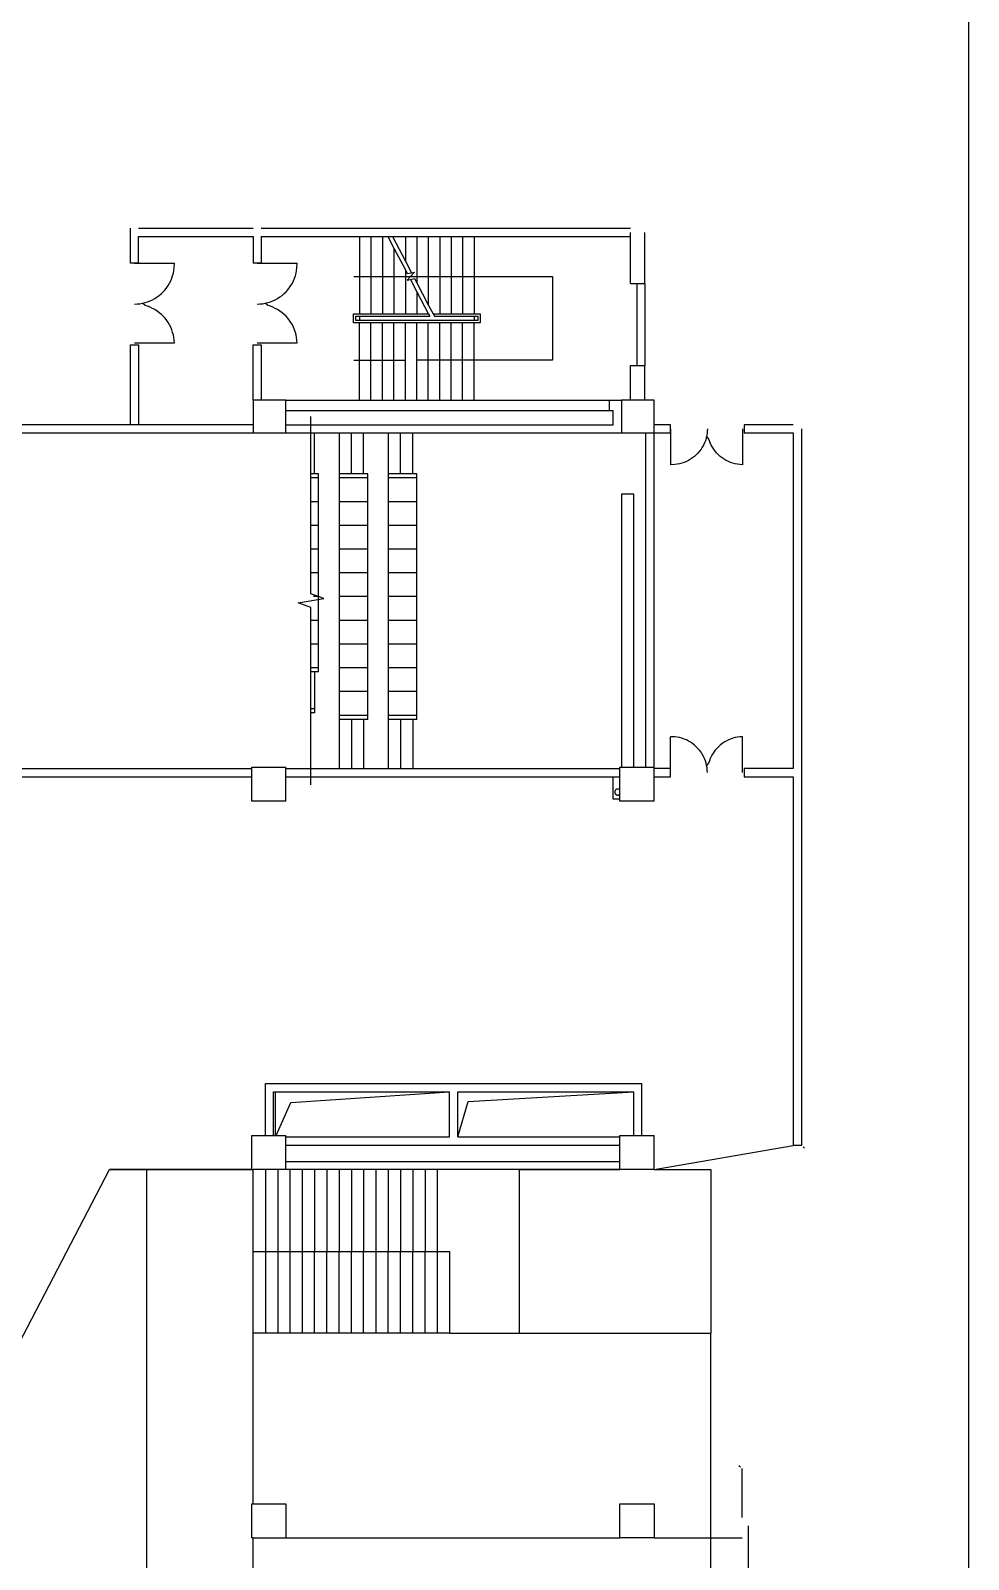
# Model space of a CAD drawing. Extents: x -81148 to 10972, y -53931 to 52487.
# Drawn here: x -11947 to 10972, y -8911 to 28445 of the extents above; entities that cross this region are included whole.
import ezdxf

# ---------------------------------------------------------------- set-up
doc = ezdxf.new("R2010")
doc.units = 0
doc.layers.get('0').update_dxf_attribs({"linetype": 'CONTINUOUS'})

msp = doc.modelspace()

# ---------------------------------------------------------------- linework, layer by layer
for p, q in [((10972, 52487), (10972, -40469)), ((-9508, 22864), (-9508, 23614)), ((-9308, 23614), (-6508, 23614)), ((-6308, 23614), (-3908, 23614)), ((-3908, 23614), (-1108, 23614)), ((-1108, 23614), (2717, 23614)), ((-9308, 23414), (-6508, 23414)), ((-9308, 22764), (-9308, 23414)), ((-6508, 23414), (-6508, 22764)), ((-6308, 23414), (-3908, 23414)), ((-6308, 23414), (-6308, 22764)), ((-3908, 23414), (-3908, 21524)), ((-3908, 23414), (2717, 23414)), ((-3628, 23414), (-3628, 21524)), ((-3348, 23414), (-3348, 21524)), ((-3216, 23414), (-3068, 23131)), ((-3103, 23414), (-2788, 22813)), ((-2788, 23414), (-2788, 22813)), ((-2508, 23414), (-2508, 22279)), ((-2228, 23414), (-2228, 21746)), ((-1948, 23414), (-1948, 21524)), ((-1668, 23414), (-1668, 21524)), ((-1388, 23414), (-1388, 21524)), ((-1108, 23414), (-1108, 21524)), ((2717, 23414), (2717, 23514)), ((2717, 22264), (2717, 23414)), ((3067, 22264), (3067, 23514)), ((-9508, 22764), (-9508, 22864)), ((-3068, 23131), (-3068, 21524)), ((-3068, 23131), (-2788, 22598)), ((-2788, 22813), (-2639, 22529)), ((-9308, 22764), (-9508, 22764)), ((-9408, 22764), (-8433, 22764)), ((-8496, 22394), (-8475, 22456)), ((-8475, 22456), (-8458, 22519)), ((-8458, 22519), (-8445, 22583)), ((-8445, 22583), (-8437, 22648)), ((-8437, 22648), (-8433, 22764)), ((-6308, 22764), (-6508, 22764)), ((-6408, 22764), (-5433, 22764)), ((-5496, 22394), (-5475, 22456)), ((-5475, 22456), (-5458, 22519)), ((-5458, 22519), (-5445, 22583)), ((-5445, 22583), (-5437, 22648)), ((-5437, 22648), (-5433, 22764)), ((-4048, 22439), (805, 22439)), ((-2788, 22598), (-2788, 21524)), ((-2788, 22598), (-2740, 22507)), ((-2566, 22546), (-2747, 22347)), ((-2740, 22507), (-2639, 22529)), ((-2639, 22529), (-2566, 22546)), ((805, 22439), (805, 20389)), ((-8751, 22018), (-8704, 22064)), ((-8704, 22064), (-8661, 22112)), ((-8661, 22112), (-8620, 22164)), ((-8620, 22164), (-8583, 22218)), ((-8583, 22218), (-8550, 22275)), ((-8550, 22275), (-8521, 22333)), ((-8521, 22333), (-8496, 22394)), ((-5751, 22018), (-5704, 22064)), ((-5704, 22064), (-5661, 22112)), ((-5661, 22112), (-5620, 22164)), ((-5620, 22164), (-5583, 22218)), ((-5583, 22218), (-5550, 22275)), ((-5550, 22275), (-5521, 22333)), ((-5521, 22333), (-5496, 22394)), ((-2747, 22347), (-2666, 22365)), ((-2666, 22365), (-2565, 22388)), ((-2666, 22365), (-2508, 22064)), ((-2565, 22388), (-2508, 22279)), ((-2508, 22279), (-2228, 21746)), ((-2508, 22064), (-2508, 21524)), ((-2508, 22064), (-2228, 21531)), ((2717, 22264), (2867, 22264)), ((2867, 22264), (2867, 20264)), ((2867, 22264), (3067, 22264)), ((3067, 22264), (3067, 20264)), ((-9408, 21764), (-9342, 21766)), ((-9342, 21766), (-9277, 21772)), ((-9277, 21772), (-9213, 21783)), ((-9213, 21783), (-9149, 21799)), ((-9149, 21729), (-9213, 21783)), ((-9149, 21799), (-9087, 21818)), ((-9087, 21709), (-9149, 21729)), ((-9087, 21818), (-9025, 21842)), ((-9025, 21685), (-9087, 21709)), ((-9025, 21842), (-8966, 21869)), ((-8966, 21658), (-9025, 21685)), ((-8966, 21869), (-8909, 21901)), ((-8909, 21901), (-8854, 21936)), ((-8854, 21936), (-8801, 21975)), ((-8801, 21975), (-8751, 22018)), ((-6408, 21764), (-6342, 21766)), ((-6342, 21766), (-6277, 21772)), ((-6277, 21772), (-6213, 21783)), ((-6213, 21783), (-6149, 21799)), ((-6149, 21729), (-6213, 21783)), ((-6149, 21799), (-6087, 21818)), ((-6087, 21709), (-6149, 21729)), ((-6087, 21818), (-6025, 21842)), ((-6025, 21685), (-6087, 21709)), ((-6025, 21842), (-5966, 21869)), ((-5966, 21658), (-6025, 21685)), ((-5966, 21869), (-5909, 21901)), ((-5909, 21901), (-5854, 21936)), ((-5854, 21936), (-5801, 21975)), ((-5801, 21975), (-5751, 22018)), ((-2228, 21746), (-2111, 21524)), ((-8909, 21626), (-8966, 21658)), ((-8854, 21591), (-8909, 21626)), ((-8801, 21552), (-8854, 21591)), ((-8751, 21509), (-8801, 21552)), ((-8704, 21464), (-8751, 21509)), ((-8661, 21415), (-8704, 21464)), ((-8620, 21363), (-8661, 21415)), ((-8583, 21309), (-8620, 21363)), ((-8550, 21252), (-8583, 21309)), ((-5909, 21626), (-5966, 21658)), ((-5854, 21591), (-5909, 21626)), ((-5801, 21552), (-5854, 21591)), ((-5751, 21509), (-5801, 21552)), ((-5704, 21464), (-5751, 21509)), ((-5661, 21415), (-5704, 21464)), ((-5620, 21363), (-5661, 21415)), ((-5583, 21309), (-5620, 21363)), ((-5550, 21252), (-5583, 21309)), ((-4058, 21304), (-4058, 21524)), ((-4058, 21524), (-3908, 21524)), ((-3908, 21304), (-4058, 21304)), ((-3998, 21364), (-3998, 21464)), ((-3998, 21464), (-3908, 21464)), ((-3908, 21364), (-3998, 21364)), ((-3908, 21524), (-3628, 21524)), ((-3908, 21464), (-3908, 21364)), ((-3908, 21464), (-2193, 21464)), ((-1108, 21364), (-3908, 21364)), ((-3908, 19414), (-3908, 21304)), ((-3628, 21304), (-3908, 21304)), ((-3628, 21524), (-3348, 21524)), ((-3628, 19414), (-3628, 21304)), ((-3348, 21304), (-3628, 21304)), ((-3348, 21524), (-3068, 21524)), ((-3348, 19414), (-3348, 21304)), ((-3068, 21304), (-3348, 21304)), ((-3068, 21524), (-2788, 21524)), ((-3068, 19414), (-3068, 21304)), ((-2788, 21304), (-3068, 21304)), ((-2788, 21524), (-2508, 21524)), ((-2788, 20389), (-2788, 21304)), ((-2508, 21304), (-2788, 21304)), ((-2508, 21524), (-2224, 21524)), ((-2508, 20389), (-2508, 21304)), ((-2228, 21304), (-2508, 21304)), ((-2228, 21531), (-2228, 21524)), ((-2228, 21531), (-2224, 21524)), ((-2228, 19414), (-2228, 21304)), ((-1948, 21304), (-2228, 21304)), ((-2224, 21524), (-2193, 21464)), ((-2111, 21524), (-1948, 21524)), ((-2111, 21524), (-2080, 21464)), ((-2080, 21464), (-1108, 21464)), ((-2080, 21464), (-1018, 21464)), ((-1948, 21524), (-1668, 21524)), ((-1948, 19414), (-1948, 21304)), ((-1668, 21304), (-1948, 21304)), ((-1668, 21524), (-1388, 21524)), ((-1668, 19414), (-1668, 21304)), ((-1388, 21304), (-1668, 21304)), ((-1388, 21524), (-1108, 21524)), ((-1388, 19414), (-1388, 21304)), ((-1108, 21304), (-1388, 21304)), ((-1108, 21524), (-958, 21524)), ((-1108, 21464), (-1108, 21364)), ((-1018, 21364), (-1108, 21364)), ((-1108, 19414), (-1108, 21304)), ((-958, 21304), (-1108, 21304)), ((-1018, 21464), (-1018, 21364)), ((-958, 21524), (-958, 21304)), ((-8521, 21194), (-8550, 21252)), ((-8496, 21133), (-8521, 21194)), ((-8475, 21071), (-8496, 21133)), ((-8458, 21008), (-8475, 21071)), ((-8445, 20944), (-8458, 21008)), ((-8437, 20879), (-8445, 20944)), ((-5521, 21194), (-5550, 21252)), ((-5496, 21133), (-5521, 21194)), ((-5475, 21071), (-5496, 21133)), ((-5458, 21008), (-5475, 21071)), ((-5445, 20944), (-5458, 21008)), ((-5437, 20879), (-5445, 20944)), ((-9508, 18814), (-9508, 20764)), ((-9508, 20764), (-9308, 20764)), ((-9408, 20814), (-8433, 20814)), ((-9308, 20764), (-9308, 18814)), ((-8433, 20814), (-8437, 20879)), ((-6508, 19414), (-6508, 20764)), ((-6508, 20764), (-6308, 20764)), ((-6408, 20814), (-5433, 20814)), ((-6308, 20764), (-6308, 19414)), ((-5433, 20814), (-5437, 20879)), ((-4048, 20389), (-3088, 20389)), ((-3088, 20389), (-2788, 20389)), ((-2788, 19414), (-2788, 20389)), ((-2208, 20389), (-2508, 20389)), ((-2508, 19414), (-2508, 20389)), ((805, 20389), (-2208, 20389)), ((2717, 19414), (2717, 20264)), ((2717, 20264), (2867, 20264)), ((2867, 20264), (3067, 20264)), ((3067, 19414), (3067, 20264)), ((-5708, 19414), (-6508, 19414)), ((-6508, 19414), (-6508, 18614)), ((-5708, 18614), (-5708, 19414)), ((-5708, 19414), (-3908, 19414)), ((-5708, 19164), (2192, 19164)), ((-3908, 19414), (-3628, 19414)), ((-3628, 19414), (-3348, 19414)), ((-3348, 19414), (-3068, 19414)), ((-3068, 19414), (-2788, 19414)), ((-2788, 19414), (-2508, 19414)), ((-2508, 19414), (-2228, 19414)), ((-2228, 19414), (2192, 19414)), ((2192, 19414), (2192, 19164)), ((2192, 19414), (2492, 19414)), ((2192, 19164), (2292, 19164)), ((2292, 18814), (2292, 19164)), ((3292, 19414), (2492, 19414)), ((2492, 19414), (2492, 18614)), ((3292, 18614), (3292, 19414)), ((-9508, 18814), (-13708, 18814)), ((-9308, 18814), (-9508, 18814)), ((-6508, 18814), (-9308, 18814)), ((-5708, 18814), (2292, 18814)), ((-5095, 17613), (-5095, 19014)), ((3692, 18814), (3292, 18814)), ((3692, 18614), (3692, 18814)), ((3692, 18714), (3692, 17836)), ((4592, 18714), (4590, 18655)), ((5447, 18714), (5447, 17836)), ((6692, 18814), (5492, 18814)), ((5492, 18814), (5492, 18614)), ((6892, 18714), (6892, 12464)), ((-13708, 18614), (-6508, 18614)), ((-6508, 18614), (-5708, 18614)), ((-5708, 18614), (2492, 18614)), ((-5008, 17613), (-5008, 18613)), ((-4408, 18613), (-4408, 17613)), ((-4108, 17613), (-4108, 18613)), ((-3808, 17613), (-3808, 18613)), ((-3208, 18613), (-3208, 17613)), ((-2908, 17613), (-2908, 18613)), ((-2608, 17613), (-2608, 18613)), ((2492, 18614), (3292, 18614)), ((3092, 10449), (3092, 18614)), ((3292, 10414), (3292, 18614)), ((3292, 18614), (3692, 18614)), ((4497, 18316), (4468, 18264)), ((4522, 18369), (4497, 18316)), ((4543, 18424), (4522, 18369)), ((4561, 18481), (4543, 18424)), ((4574, 18538), (4561, 18481)), ((4584, 18596), (4574, 18538)), ((4624, 18481), (4574, 18538)), ((4590, 18655), (4584, 18596)), ((4641, 18424), (4624, 18481)), ((4662, 18369), (4641, 18424)), ((4687, 18316), (4662, 18369)), ((4716, 18264), (4687, 18316)), ((5492, 18614), (6692, 18614)), ((6692, 18614), (6692, 12434)), ((4132, 17942), (4079, 17915)), ((4183, 17972), (4132, 17942)), ((4232, 18005), (4183, 17972)), ((4278, 18041), (4232, 18005)), ((4322, 18080), (4278, 18041)), ((4363, 18123), (4322, 18080)), ((4401, 18167), (4363, 18123)), ((4437, 18215), (4401, 18167)), ((4468, 18264), (4437, 18215)), ((4748, 18215), (4716, 18264)), ((4783, 18167), (4748, 18215)), ((4821, 18123), (4783, 18167)), ((4862, 18080), (4821, 18123)), ((4906, 18041), (4862, 18080)), ((4952, 18005), (4906, 18041)), ((5001, 17972), (4952, 18005)), ((5052, 17942), (5001, 17972)), ((5105, 17915), (5052, 17942)), ((-5008, 17613), (-5095, 17613)), ((-5095, 17513), (-5095, 17613)), ((-4908, 17613), (-5008, 17613)), ((-4908, 17513), (-4908, 17613)), ((-4408, 17613), (-4408, 17513)), ((-4108, 17613), (-4408, 17613)), ((-3808, 17613), (-4108, 17613)), ((-3708, 17613), (-3808, 17613)), ((-3708, 17513), (-3708, 17613)), ((-3208, 17613), (-3208, 17513)), ((-2908, 17613), (-3208, 17613)), ((-2608, 17613), (-2908, 17613)), ((-2508, 17613), (-2608, 17613)), ((-2508, 17513), (-2508, 17613)), ((3796, 17840), (3692, 17836)), ((3854, 17847), (3796, 17840)), ((3912, 17859), (3854, 17847)), ((3969, 17874), (3912, 17859)), ((4025, 17893), (3969, 17874)), ((4079, 17915), (4025, 17893)), ((5159, 17893), (5105, 17915)), ((5215, 17874), (5159, 17893)), ((5272, 17859), (5215, 17874)), ((5330, 17847), (5272, 17859)), ((5388, 17840), (5330, 17847)), ((5447, 17836), (5388, 17840)), ((-4908, 17513), (-5095, 17513)), ((-5095, 16933), (-5095, 17513)), ((-4908, 16933), (-4908, 17513)), ((-3708, 17513), (-4408, 17513)), ((-4408, 17513), (-4408, 16933)), ((-3708, 16933), (-3708, 17513)), ((-2508, 17513), (-3208, 17513)), ((-3208, 17513), (-3208, 16933)), ((-2508, 16933), (-2508, 17513)), ((-4908, 16933), (-5095, 16933)), ((-5095, 16353), (-5095, 16933)), ((-4908, 16353), (-4908, 16933)), ((-3708, 16933), (-4408, 16933)), ((-4408, 16933), (-4408, 16353)), ((-3708, 16353), (-3708, 16933)), ((-2508, 16933), (-3208, 16933)), ((-3208, 16933), (-3208, 16353)), ((-2508, 16353), (-2508, 16933)), ((2492, 17114), (2492, 10449)), ((2792, 17114), (2492, 17114)), ((2792, 10449), (2792, 17114)), ((-4908, 16353), (-5095, 16353)), ((-5095, 15773), (-5095, 16353)), ((-4908, 15773), (-4908, 16353)), ((-3708, 16353), (-4408, 16353)), ((-4408, 16353), (-4408, 15773)), ((-3708, 15773), (-3708, 16353)), ((-2508, 16353), (-3208, 16353)), ((-3208, 16353), (-3208, 15773)), ((-2508, 15773), (-2508, 16353)), ((-4908, 15773), (-5095, 15773)), ((-5095, 15193), (-5095, 15773)), ((-4908, 15193), (-4908, 15773)), ((-3708, 15773), (-4408, 15773)), ((-4408, 15773), (-4408, 15193)), ((-3708, 15193), (-3708, 15773)), ((-2508, 15773), (-3208, 15773)), ((-3208, 15773), (-3208, 15193)), ((-2508, 15193), (-2508, 15773)), ((-4908, 15193), (-5095, 15193)), ((-5095, 14682), (-5095, 15193)), ((-4908, 14613), (-4908, 15193)), ((-3708, 15193), (-4408, 15193)), ((-4408, 15193), (-4408, 14613)), ((-3708, 14613), (-3708, 15193)), ((-2508, 15193), (-3208, 15193)), ((-3208, 15193), (-3208, 14613)), ((-2508, 14613), (-2508, 15193)), ((-5410, 14459), (-4780, 14571)), ((-4780, 14571), (-5095, 14682)), ((-4908, 14613), (-5032, 14613)), ((-4908, 14033), (-4908, 14613)), ((-3708, 14613), (-4408, 14613)), ((-4408, 14613), (-4408, 14033)), ((-3708, 14033), (-3708, 14613)), ((-2508, 14613), (-3208, 14613)), ((-3208, 14613), (-3208, 14033)), ((-2508, 14033), (-2508, 14613)), ((-5095, 14345), (-5410, 14459)), ((-5095, 14033), (-5095, 14345)), ((-4908, 14033), (-5095, 14033)), ((-5095, 13453), (-5095, 14033)), ((-4908, 13453), (-4908, 14033)), ((-3708, 14033), (-4408, 14033)), ((-4408, 14033), (-4408, 13453)), ((-3708, 13453), (-3708, 14033)), ((-2508, 14033), (-3208, 14033)), ((-3208, 14033), (-3208, 13453)), ((-2508, 13453), (-2508, 14033)), ((-4908, 13453), (-5095, 13453)), ((-5095, 12873), (-5095, 13453)), ((-4908, 12873), (-4908, 13453)), ((-3708, 13453), (-4408, 13453)), ((-4408, 13453), (-4408, 12873)), ((-3708, 12873), (-3708, 13453)), ((-2508, 13453), (-3208, 13453)), ((-3208, 13453), (-3208, 12873)), ((-2508, 12873), (-2508, 13453)), ((-4908, 12873), (-5095, 12873)), ((-5095, 12773), (-5095, 12873)), ((-5008, 12773), (-5095, 12773)), ((-5095, 11873), (-5095, 12773)), ((-4908, 12773), (-5008, 12773)), ((-5008, 12773), (-5008, 11873)), ((-4908, 12773), (-4908, 12873)), ((-3708, 12873), (-4408, 12873)), ((-4408, 12873), (-4408, 12293)), ((-3708, 12293), (-3708, 12873)), ((-2508, 12873), (-3208, 12873)), ((-3208, 12873), (-3208, 12293)), ((-2508, 12293), (-2508, 12873)), ((6692, 12464), (6692, 12434)), ((6692, 12434), (6692, 10414)), ((6892, 12464), (6892, 12434)), ((6892, 12434), (6892, 10314)), ((-3708, 12293), (-4408, 12293)), ((-4408, 12293), (-4408, 11713)), ((-3708, 11713), (-3708, 12293)), ((-2508, 12293), (-3208, 12293)), ((-3208, 12293), (-3208, 11713)), ((-2508, 11713), (-2508, 12293)), ((-5008, 11873), (-5095, 11873)), ((-5095, 11773), (-5095, 11873)), ((-5008, 11773), (-5095, 11773)), ((-5095, 10014), (-5095, 11773)), ((-5008, 11873), (-5008, 11773)), ((-3708, 11713), (-4408, 11713)), ((-4408, 11713), (-4408, 11613)), ((-4108, 11613), (-4408, 11613)), ((-4408, 11613), (-4408, 10414)), ((-4108, 11613), (-4108, 10414)), ((-3808, 11613), (-4108, 11613)), ((-3808, 11613), (-3808, 10414)), ((-3708, 11613), (-3808, 11613)), ((-3708, 11613), (-3708, 11713)), ((-2508, 11713), (-3208, 11713)), ((-3208, 11713), (-3208, 11613)), ((-2908, 11613), (-3208, 11613)), ((-3208, 11613), (-3208, 10414)), ((-2908, 11613), (-2908, 10414)), ((-2608, 11613), (-2908, 11613)), ((-2608, 11613), (-2608, 10414)), ((-2508, 11613), (-2608, 11613)), ((-2508, 11613), (-2508, 11713)), ((3692, 10314), (3692, 11191)), ((3796, 11187), (3692, 11191)), ((3854, 11180), (3796, 11187)), ((3912, 11169), (3854, 11180)), ((3969, 11153), (3912, 11169)), ((4025, 11134), (3969, 11153)), ((4079, 11112), (4025, 11134)), ((4132, 11085), (4079, 11112)), ((4183, 11056), (4132, 11085)), ((4232, 11022), (4183, 11056)), ((4278, 10986), (4232, 11022)), ((4322, 10947), (4278, 10986)), ((4363, 10905), (4322, 10947)), ((4401, 10860), (4363, 10905)), ((4437, 10812), (4401, 10860)), ((4783, 10860), (4748, 10812)), ((4821, 10905), (4783, 10860)), ((4862, 10947), (4821, 10905)), ((4906, 10986), (4862, 10947)), ((4952, 11022), (4906, 10986)), ((5001, 11056), (4952, 11022)), ((5052, 11085), (5001, 11056)), ((5105, 11112), (5052, 11085)), ((5159, 11134), (5105, 11112)), ((5215, 11153), (5159, 11134)), ((5272, 11169), (5215, 11153)), ((5330, 11180), (5272, 11169)), ((5388, 11187), (5330, 11180)), ((5447, 11191), (5388, 11187)), ((5447, 10314), (5447, 11191)), ((4468, 10763), (4437, 10812)), ((4497, 10711), (4468, 10763)), ((4522, 10658), (4497, 10711)), ((4543, 10603), (4522, 10658)), ((4561, 10547), (4543, 10603)), ((4574, 10489), (4561, 10547)), ((4624, 10547), (4574, 10489)), ((4584, 10431), (4574, 10489)), ((4641, 10603), (4624, 10547)), ((4662, 10658), (4641, 10603)), ((4687, 10711), (4662, 10658)), ((4716, 10763), (4687, 10711)), ((4748, 10812), (4716, 10763)), ((-14708, 10414), (-6543, 10414)), ((-14708, 10214), (-6543, 10214)), ((-6543, 10449), (-5708, 10449)), ((-6543, 9614), (-6543, 10449)), ((-5708, 9614), (-5708, 10449)), ((-5708, 10414), (-4408, 10414)), ((-5708, 10214), (2292, 10214)), ((-4408, 10414), (-4108, 10414)), ((-4108, 10414), (-3808, 10414)), ((-3808, 10414), (-3208, 10414)), ((-3208, 10414), (-2908, 10414)), ((-2908, 10414), (892, 10414)), ((892, 10414), (2457, 10414)), ((2292, 9664), (2292, 10214)), ((2292, 10214), (2457, 10214)), ((2457, 10449), (3292, 10449)), ((2457, 9614), (2457, 10449)), ((3292, 9614), (3292, 10449)), ((3692, 10414), (3292, 10414)), ((3292, 10214), (3692, 10214)), ((3692, 10214), (3692, 10414)), ((4590, 10372), (4584, 10431)), ((4592, 10314), (4590, 10372)), ((6692, 10414), (5492, 10414)), ((5492, 10414), (5492, 10214)), ((5492, 10214), (6692, 10214)), ((6692, 10214), (6692, 1202)), ((6892, 10314), (6892, 1202)), ((2331, 9853), (2330, 9848)), ((2330, 9848), (2330, 9843)), ((2330, 9843), (2330, 9839)), ((2330, 9839), (2330, 9834)), ((2330, 9834), (2330, 9829)), ((2330, 9829), (2331, 9824)), ((2332, 9858), (2331, 9853)), ((2331, 9824), (2332, 9819)), ((2334, 9863), (2332, 9858)), ((2332, 9819), (2334, 9814)), ((2335, 9867), (2334, 9863)), ((2334, 9814), (2335, 9810)), ((2338, 9872), (2335, 9867)), ((2335, 9810), (2338, 9805)), ((2340, 9876), (2338, 9872)), ((2338, 9805), (2340, 9801)), ((2342, 9880), (2340, 9876)), ((2340, 9801), (2342, 9797)), ((2345, 9884), (2342, 9880)), ((2342, 9797), (2345, 9793)), ((2348, 9888), (2345, 9884)), ((2345, 9793), (2348, 9789)), ((2352, 9892), (2348, 9888)), ((2348, 9789), (2352, 9786)), ((2355, 9895), (2352, 9892)), ((2352, 9786), (2355, 9782)), ((2359, 9898), (2355, 9895)), ((2355, 9782), (2359, 9779)), ((2363, 9901), (2359, 9898)), ((2359, 9779), (2363, 9776)), ((2367, 9904), (2363, 9901)), ((2363, 9776), (2367, 9774)), ((2372, 9906), (2367, 9904)), ((2367, 9774), (2372, 9771)), ((2376, 9908), (2372, 9906)), ((2372, 9771), (2376, 9769)), ((2381, 9910), (2376, 9908)), ((2376, 9769), (2381, 9768)), ((2385, 9911), (2381, 9910)), ((2381, 9768), (2385, 9766)), ((2390, 9912), (2385, 9911)), ((2385, 9766), (2390, 9765)), ((2395, 9913), (2390, 9912)), ((2390, 9765), (2395, 9764)), ((2400, 9913), (2395, 9913)), ((2395, 9764), (2400, 9764)), ((2405, 9914), (2400, 9913)), ((2400, 9764), (2405, 9764)), ((2410, 9913), (2405, 9914)), ((2405, 9764), (2410, 9764)), ((2415, 9913), (2410, 9913)), ((2410, 9764), (2415, 9764)), ((2419, 9912), (2415, 9913)), ((2415, 9764), (2419, 9765)), ((2424, 9911), (2419, 9912)), ((2419, 9765), (2424, 9766)), ((2429, 9910), (2424, 9911)), ((2424, 9766), (2429, 9768)), ((2433, 9908), (2429, 9910)), ((2429, 9768), (2433, 9769)), ((2438, 9906), (2433, 9908)), ((2433, 9769), (2438, 9771)), ((2442, 9904), (2438, 9906)), ((2438, 9771), (2442, 9774)), ((2446, 9901), (2442, 9904)), ((2442, 9774), (2446, 9776)), ((2450, 9898), (2446, 9901)), ((2446, 9776), (2450, 9779)), ((2454, 9895), (2450, 9898)), ((2450, 9779), (2454, 9782)), ((2457, 9892), (2454, 9895)), ((2454, 9782), (2457, 9785)), ((-5708, 9614), (-6543, 9614)), ((2457, 9664), (2292, 9664)), ((3292, 9614), (2457, 9614)), ((-6208, 2714), (-1608, 2714)), ((-6208, 2613), (-6208, 2714)), ((-1608, 2714), (2992, 2714)), ((2992, 1449), (2992, 2714)), ((-6208, 1449), (-6208, 2613)), ((-6008, 2514), (-5958, 2514)), ((-6008, 1449), (-6008, 2514)), ((-5958, 1449), (-5958, 2514)), ((-5958, 2514), (-1708, 2514)), ((-5942, 1449), (-5583, 2253)), ((-5583, 2253), (-1708, 2514)), ((-1708, 1414), (-1708, 2514)), ((-1508, 2514), (892, 2514)), ((-1508, 1414), (-1508, 2514)), ((-1508, 1414), (-1253, 2278)), ((-1253, 2278), (2792, 2514)), ((892, 2514), (2792, 2514)), ((2792, 1449), (2792, 2514)), ((-6543, 1449), (-5708, 1449)), ((-6543, 614), (-6543, 1449)), ((-5708, 614), (-5708, 1449)), ((-5708, 1414), (-1708, 1414)), ((-5708, 1214), (-1608, 1214)), ((-1608, 1214), (2457, 1214)), ((-1508, 1414), (2457, 1414)), ((2457, 1449), (3292, 1449)), ((2457, 614), (2457, 1449)), ((3292, 614), (3292, 1449)), ((3292, 614), (6692, 1202)), ((6892, 1202), (6692, 1202)), ((6930, 1169), (6967, 1136)), ((-5708, 814), (2457, 814)), ((-14708, -8386), (-10020, 614)), ((-14708, -8386), (-10020, 614)), ((-10020, 614), (-9108, 614)), ((-9108, 614), (-10020, 614)), ((-9108, -16586), (-9108, 614)), ((-9108, 614), (-6543, 614)), ((-6543, 614), (-9108, 614)), ((-6543, 614), (-6508, 614)), ((-6508, -1386), (-6508, 614)), ((-6208, 614), (-6508, 614)), ((-6208, 614), (-6208, -1386)), ((-5908, 614), (-6208, 614)), ((-5908, 614), (-5908, -1386)), ((-5708, 614), (-5908, 614)), ((-5608, 614), (-5708, 614)), ((-5308, 614), (-5608, 614)), ((-5608, 614), (-5608, -1386)), ((-5008, 614), (-5308, 614)), ((-5308, 614), (-5308, -1386)), ((-4708, 614), (-5008, 614)), ((-5008, 614), (-5008, -1386)), ((-4408, 614), (-4708, 614)), ((-4708, 614), (-4708, -1386)), ((-4108, 614), (-4408, 614)), ((-4408, 614), (-4408, -1386)), ((-3808, 614), (-4108, 614)), ((-4108, 614), (-4108, -1386)), ((-3808, 614), (-4108, 614)), ((-3508, 614), (-3808, 614)), ((-3808, 614), (-3808, -1386)), ((-3508, 614), (-3808, 614)), ((-3208, 614), (-3508, 614)), ((-3508, 614), (-3508, -1386)), ((-3208, 614), (-3508, 614)), ((-2908, 614), (-3208, 614)), ((-3208, 614), (-3208, -1386)), ((-2908, 614), (-3208, 614)), ((-2608, 614), (-2908, 614)), ((-2908, 614), (-2908, -1386)), ((-2608, 614), (-2908, 614)), ((-2308, 614), (-2608, 614)), ((-2608, 614), (-2608, -1386)), ((-2308, 614), (-2608, 614)), ((-2008, 614), (-2308, 614)), ((-2308, 614), (-2308, -1386)), ((-2008, 614), (-2308, 614)), ((-8, 614), (-2008, 614)), ((-2008, 614), (-2008, -1386)), ((-1592, 614), (-2008, 614)), ((-8, 614), (-1592, 614)), ((-8, 614), (-8, -3386)), ((-8, 614), (2457, 614)), ((2457, 614), (-8, 614)), ((3292, 614), (2457, 614)), ((3292, 614), (4675, 614)), ((4675, 614), (4675, -3386)), ((-6508, -3386), (-6508, -1386)), ((-6508, -1386), (-6208, -1386)), ((-6208, -1386), (-6208, -3386)), ((-6208, -1386), (-5908, -1386)), ((-5908, -1386), (-5908, -3386)), ((-5908, -1386), (-5608, -1386)), ((-5608, -1386), (-5608, -3386)), ((-5608, -1386), (-5308, -1386)), ((-5308, -1386), (-5308, -3386)), ((-5308, -1386), (-5008, -1386)), ((-5008, -3386), (-5008, -1386)), ((-5008, -1386), (-4708, -1386)), ((-4708, -3386), (-4708, -1386)), ((-4708, -1386), (-4408, -1386)), ((-4408, -3386), (-4408, -1386)), ((-4408, -1386), (-4108, -1386)), ((-4108, -3386), (-4108, -1386)), ((-4108, -1386), (-3808, -1386)), ((-3808, -3386), (-3808, -1386)), ((-3808, -1386), (-3508, -1386)), ((-3508, -1386), (-3508, -3386)), ((-3508, -1386), (-3208, -1386)), ((-3208, -3386), (-3208, -1386)), ((-3208, -1386), (-2908, -1386)), ((-2908, -3386), (-2908, -1386)), ((-2908, -1386), (-2608, -1386)), ((-2608, -3386), (-2608, -1386)), ((-2608, -1386), (-2308, -1386)), ((-2308, -3386), (-2308, -1386)), ((-2308, -1386), (-2008, -1386)), ((-2008, -1386), (-2008, -3386)), ((-2008, -1386), (-1708, -1386)), ((-1708, -1386), (-1708, -3386)), ((-6508, -7551), (-6508, -3386)), ((-6208, -3386), (-6508, -3386)), ((-5908, -3386), (-6208, -3386)), ((-5608, -3386), (-5908, -3386)), ((-5308, -3386), (-5608, -3386)), ((-5008, -3386), (-5308, -3386)), ((-4708, -3386), (-5008, -3386)), ((-4408, -3386), (-4708, -3386)), ((-4108, -3386), (-4408, -3386)), ((-3808, -3386), (-4108, -3386)), ((-3508, -3386), (-3808, -3386)), ((-3208, -3386), (-3508, -3386)), ((-2908, -3386), (-3208, -3386)), ((-2608, -3386), (-2908, -3386)), ((-2308, -3386), (-2608, -3386)), ((-2008, -3386), (-2308, -3386)), ((-1708, -3386), (-2008, -3386)), ((-1708, -3386), (-8, -3386)), ((-8, -3386), (4675, -3386)), ((4675, -8386), (4675, -3386)), ((5404, -6654), (5365, -6622)), ((5442, -7890), (5442, -6686)), ((-6543, -8386), (-6543, -7551)), ((-6543, -7551), (-6508, -7551)), ((-6508, -7551), (-5708, -7551)), ((-5708, -7551), (-5708, -8386)), ((2457, -7551), (3292, -7551)), ((2457, -8386), (2457, -7551)), ((3292, -7551), (3292, -8386)), ((5592, -8090), (5592, -13064)), ((-6508, -8386), (-6543, -8386)), ((-6508, -11486), (-6508, -8386)), ((-6508, -8386), (-5708, -8386)), ((-5708, -8386), (2457, -8386)), ((3292, -8386), (2457, -8386)), ((3292, -8386), (4675, -8386)), ((4675, -11486), (4675, -8386)), ((4675, -8386), (5442, -8386))]:
    msp.add_line(p, q)

doc.saveas('drawing.dxf')
